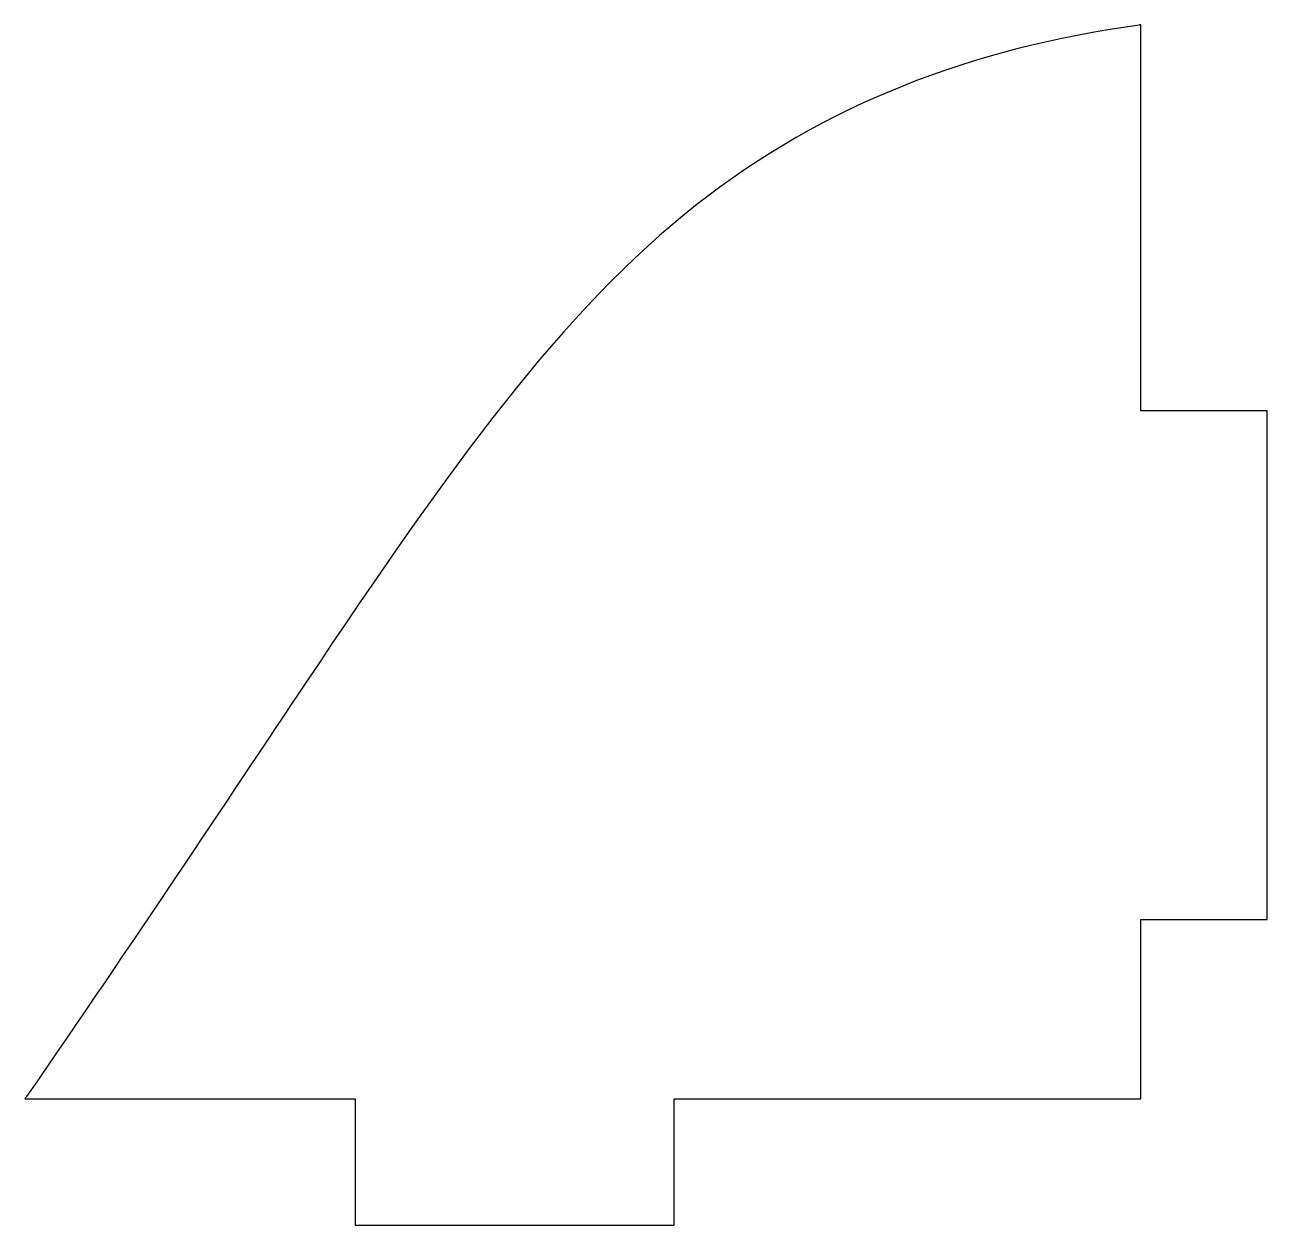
# Model space of a CAD drawing. Header units: millimetres. Extents: x -9.8 to 9.8, y -9.5 to 9.5.
import ezdxf

# ---------------------------------------------------------------- set-up
doc = ezdxf.new("R2010")
doc.units = ezdxf.units.MM
doc.layers.get('0').update_dxf_attribs({"linetype": 'CONTINUOUS'})

msp = doc.modelspace()

# ---------------------------------------------------------------- linework, layer by layer
for p, q in [((7.822, 3.39), (7.822, 9.503)), ((9.822, 3.39), (7.822, 3.39)), ((9.822, -4.66), (9.822, 3.39)), ((7.822, -7.499), (7.822, -4.66)), ((7.822, -4.66), (9.822, -4.66)), ((-9.845, -7.499), (-4.617, -7.499)), ((-4.617, -7.499), (-4.617, -9.499)), ((0.433, -9.499), (0.433, -7.499)), ((0.433, -7.499), (7.822, -7.499)), ((-4.617, -9.499), (0.433, -9.499))]:
    msp.add_line(p, q)
msp.add_open_spline([(7.822, 9.503), (7.813, 9.501), (7.803, 9.5), (7.794, 9.499), (5.134, 9.131), (2.813, 8.238), (0.799, 6.662), (-1.348, 4.982), (-3.114, 2.501), (-5.401, -0.918), (-6.662, -2.803), (-8.101, -4.976), (-9.818, -7.46), (-9.827, -7.473), (-9.836, -7.486), (-9.845, -7.499)], degree=3, knots=[-1.001344, -1.001344, -1.001344, -1.001344, -1, -1, -1, -0.623215, -0.623215, -0.623215, -0.221441, -0.221441, -0.221441, 0, 0, 0, 0.001165, 0.001165, 0.001165, 0.001165])

doc.saveas('drawing.dxf')
